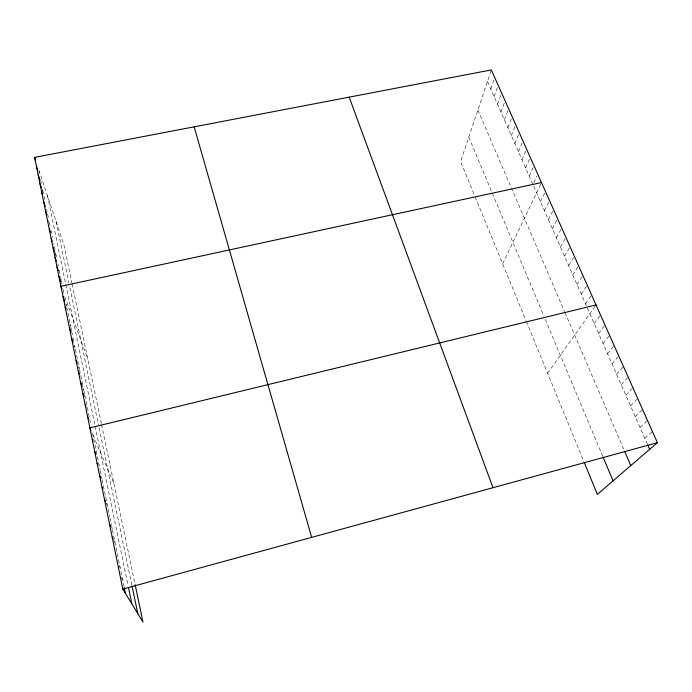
<?xml version="1.0" encoding="UTF-8"?>
<svg xmlns="http://www.w3.org/2000/svg" width="692" height="692" viewBox="0 0 692 692"><rect width="100%" height="100%" fill="white"/><g stroke="black" fill="none" stroke-linecap="round" stroke-linejoin="round"><path stroke-width="0.52" stroke-dasharray="3.46 2.59" d="M490.991 70.887L460.63 161.565L474.435 195.161M490.792 89.008L494.719 77.573M494.157 96.629L498.153 85.272M497.539 104.31L501.613 93.031M500.956 112.052L505.091 100.85M504.39 119.846L508.603 108.731M507.859 127.709L512.149 116.68M511.353 135.623L515.713 124.69M514.874 143.607L519.311 132.76M518.42 151.652L522.936 140.891M522.002 159.765L526.595 149.1M525.6 167.94L530.28 157.369M529.233 176.175L533.99 165.699M533.783 182.593L536.854 175.993M502.634 263.816L541.507 182.576M540.487 201.675L545.486 191.511M544.405 210.576L549.5 200.516M548.367 219.546L553.548 209.598M552.354 228.602L557.631 218.767M556.385 237.728L561.748 228.005M560.442 246.932L565.909 237.33M564.534 256.222L570.096 246.741M568.668 265.59L574.325 256.23M572.838 275.035L578.59 265.806M577.042 284.568L582.898 275.468M581.28 294.187L587.24 285.216M585.562 303.883L591.625 295.052M547.606 373.265L596.046 304.973M594.229 323.545L600.509 314.99M598.623 333.509L605.007 325.093M603.061 343.561L609.557 335.291M607.533 353.707L614.141 345.585M612.048 363.94L618.769 355.973M616.598 374.277L623.44 366.457M621.2 384.7L628.154 377.045M625.836 395.218L632.912 387.728M630.524 405.832L637.721 398.505M635.247 416.549L642.574 409.387M640.022 427.371L647.47 420.381M644.832 438.287L652.409 431.471M120.659 576.817L122.795 580.45M119.266 566.056L120.166 567.648M114.068 540.677L114.993 542.433M106.187 503.006L107.018 504.702M487.462 81.448L532.901 184.479M533.722 186.347L647.262 443.797M92.979 435.052L113.912 483.457M477.887 110.037L564.577 311.668M564.975 312.594L624.175 450.267M468.795 137.198L491.882 192.203M492.28 193.146L543.99 316.348M545.227 319.289L602.663 456.106M475.17 196.952L525.911 320.465M526.301 321.399L583.849 461.486M82.997 388.324L83.801 390.297L82.988 386.326M78.62 366.734L79.346 368.559L75.169 348.197M74.234 345.334L74.97 347.237L74.321 344.08M69.927 324.332L70.679 326.304L66.674 306.781M65.783 303.926L66.467 305.76L65.844 302.724M64.737 296.591L87.884 359.295M55.204 253.765L56.614 257.709L53.665 243.325M42.307 190.525L43.631 194.417L42.437 188.587M38.934 170.293L63.759 244.233L71.873 282.95M72.08 283.954L101.352 423.547M101.551 424.499L134.931 583.702M56.061 221.328L68.897 282.907M69.883 287.638L98.446 424.776M99.077 427.794L132.025 585.986M47.445 195.637L94.891 425.122M95.089 426.09L128.029 585.432M38.89 171.279L39.28 173.19M40.655 179.894L41.641 184.712M44.037 196.372L44.634 199.313M46.658 209.157L47.065 211.129M47.67 214.113L48.898 220.082M49.305 222.089L50.542 228.109M50.957 230.125L52.41 237.218M57.894 263.946L58.318 266.031M59.175 270.217L60.256 275.459M60.464 276.506L61.121 279.68M61.337 280.736L62.418 286.03M63.206 289.87L64.391 295.631M70.895 327.351L71.535 330.473M71.743 331.511L74.105 343.033M79.545 369.545L82.781 385.34M84.009 391.3L84.623 394.31M84.831 395.314L87.097 406.386M87.304 407.398L90.436 422.674M92.555 432.984L100.098 469.773M100.297 470.759L101.914 478.63M102.113 479.617L109.717 516.708M109.924 517.72L111.395 524.891M111.611 525.911L112.242 528.991M112.45 530.011L124.015 586.427"/><path stroke-width="1.04" d="M135.139 584.688L142.976 622.073L122.821 589.1L34.6 157.387L491.32 69.927L657.4 442.672L597.36 494.382L584.238 462.438M122.821 589.1L657.4 442.672M596.046 304.973L89.874 427.881L91.041 430.571M541.507 182.576L60.939 286.298L61.977 289.1M112.208 537.165L113.133 538.921M109.621 524.519L110.564 526.352M104.535 499.615L105.366 501.311M102.027 487.35L102.866 489.114M99.553 475.214L100.824 477.947M97.096 463.207L97.953 465.085M94.666 451.314L95.963 454.212M647.669 444.722L649.693 449.307M92.261 439.541L93.022 441.28M624.582 451.219L630.775 465.612M87.521 416.342L88.299 418.184M603.043 457.014L613.051 480.871M85.185 404.915L85.972 406.801M82.876 393.601L84.069 396.499M80.583 382.399L82.192 386.352M78.317 371.31L79.398 374M76.068 360.324L77.158 363.066M71.648 338.665L73.118 342.471M69.459 327.991L70.956 331.875M65.16 306.945L65.922 308.952M63.041 296.574L64.754 301.167M349.175 97.148L492.989 487.713M58.95 276.558L60.688 281.289M56.978 266.896L58.37 270.745M55.023 257.329L56.424 261.221M53.085 247.84L54.495 251.793M51.165 238.437L52.229 241.439M49.262 229.121L50.326 232.157M47.367 219.883L48.025 221.743M45.499 210.723L46.805 214.485M43.639 201.64L45.291 206.406M41.805 192.635L42.463 194.564M39.98 183.709L41.312 187.601M38.172 174.86L39.842 179.773M36.382 166.089L37.723 170.059M34.6 157.387L35.612 160.397M194.141 126.835L311.659 537.381M132.025 585.986L137.769 613.553M128.452 587.465L131.843 603.856M124.223 587.422L125.442 593.39"/></g></svg>
